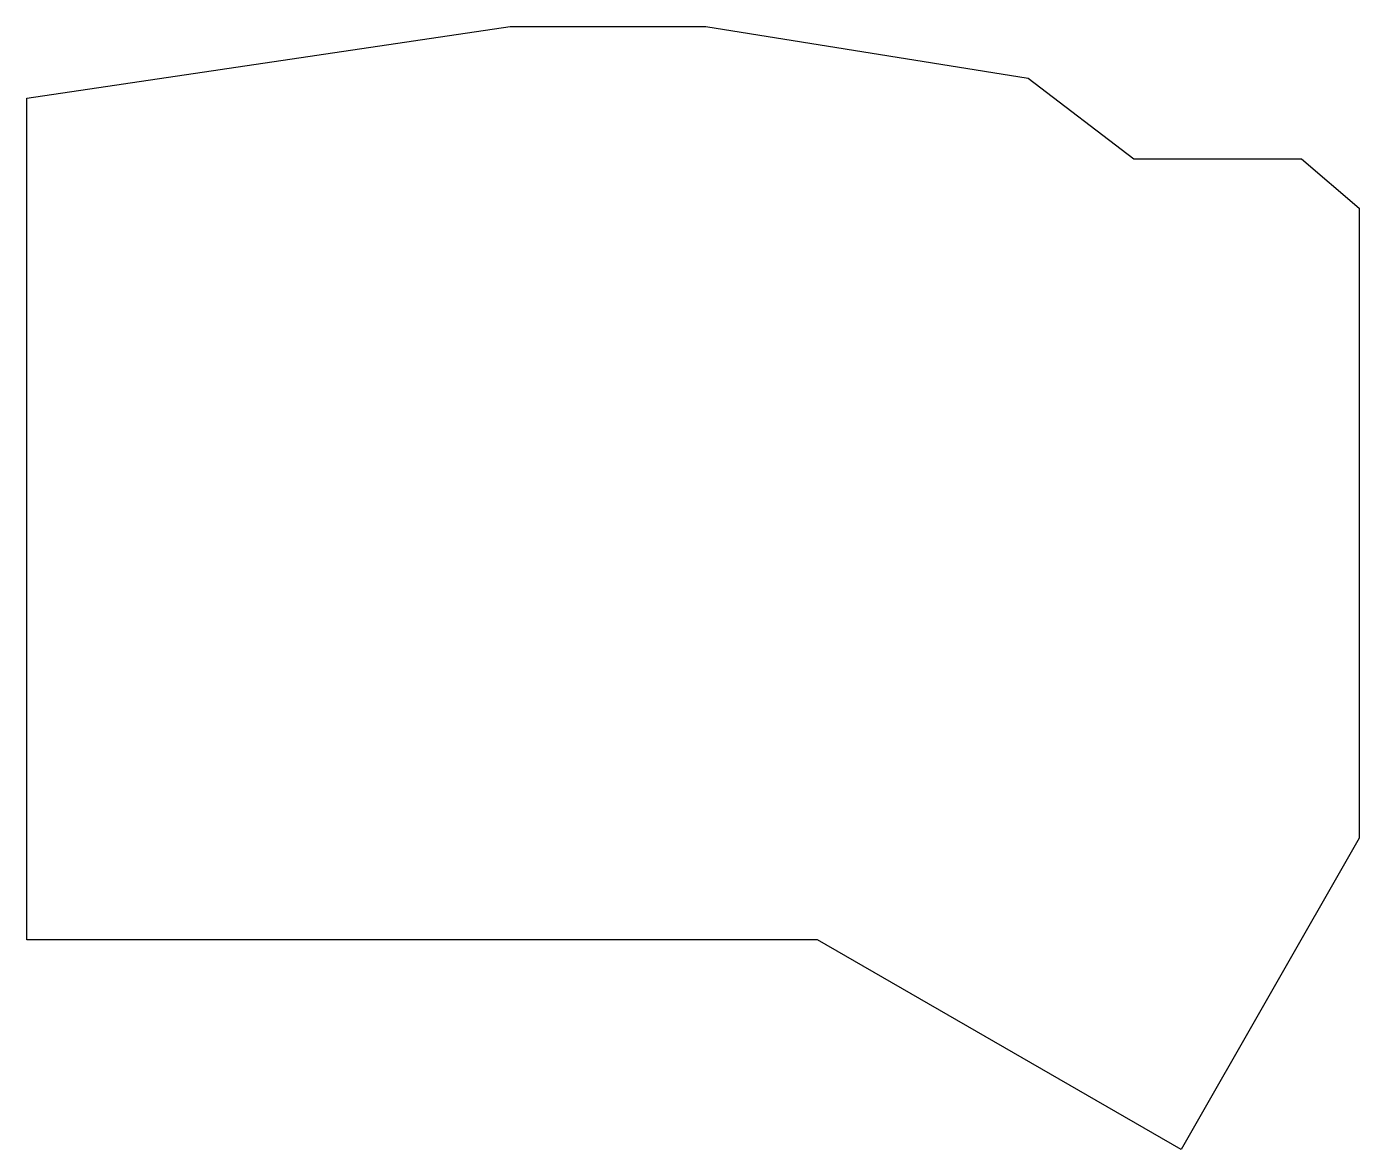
# Model space of a CAD drawing. Header units: millimetres. Extents: x 38 to 196, y -155 to -23.
import ezdxf

# ---------------------------------------------------------------- set-up
doc = ezdxf.new("R2010")
doc.units = ezdxf.units.MM

msp = doc.modelspace()

# ---------------------------------------------------------------- linework, layer by layer
for p, q in [((38.48, -31.32), (95.47, -22.88)), ((95.47, -22.88), (118.53, -22.88)), ((118.53, -22.88), (156.53, -28.94)), ((156.53, -28.94), (169, -38.47)), ((38.48, -130.57), (38.48, -31.32)), ((169, -38.47), (188.76, -38.47)), ((188.76, -38.47), (195.57, -44.28)), ((195.57, -44.28), (195.57, -118.57)), ((195.57, -118.57), (174.59, -155.27)), ((131.7, -130.57), (38.48, -130.57)), ((174.59, -155.27), (131.7, -130.57))]:
    msp.add_line(p, q)

doc.saveas('drawing.dxf')
